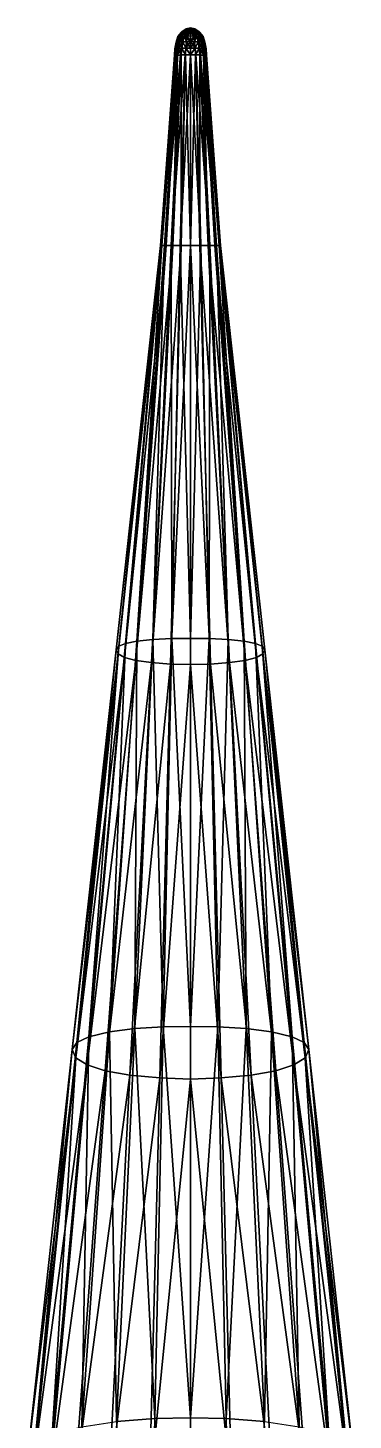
# Model space of a CAD drawing. Extents: x -0.66 to 0.66, y -2.3 to 3.93.
# Drawn here: x -0.182 to 0.182, y 2.373 to 3.933 of the extents above; entities that cross this region are included whole.
import ezdxf

# ---------------------------------------------------------------- set-up
doc = ezdxf.new("R2010")
doc.units = 0
doc.layers.add('PARASAUR$LWO', color=1, linetype='CONTINUOUS')

msp = doc.modelspace()

# ---------------------------------------------------------------- linework, layer by layer
at = {"layer": 'PARASAUR$LWO'}
for points in [[(-0.005, 3.9322, 1.2313), (-0.005, 3.9322, 1.2338), (0, 3.9334, 1.2328)], [(-0.0037, 3.9322, 1.2292), (-0.005, 3.9322, 1.2313), (0, 3.9334, 1.2328)], [(-0.005, 3.9322, 1.2338), (-0.0037, 3.9322, 1.2359), (0, 3.9334, 1.2328)], [(-0.0013, 3.9323, 1.2281), (-0.0037, 3.9322, 1.2292), (0, 3.9334, 1.2328)], [(-0.0037, 3.9322, 1.2359), (-0.0026, 3.9323, 1.2367), (0, 3.9334, 1.2328)], [(-0.0026, 3.9323, 1.2367), (0, 3.9323, 1.2372), (0, 3.9334, 1.2328)], [(0, 3.9324, 1.2279), (-0.0013, 3.9323, 1.2281), (0, 3.9334, 1.2328)], [(0.005, 3.9322, 1.2338), (0.005, 3.9322, 1.2313), (0, 3.9334, 1.2328)], [(0.005, 3.9322, 1.2313), (0.0037, 3.9322, 1.2292), (0, 3.9334, 1.2328)], [(0.0037, 3.9322, 1.2292), (0.0013, 3.9323, 1.2281), (0, 3.9334, 1.2328)], [(0.0013, 3.9323, 1.2281), (0, 3.9324, 1.2279), (0, 3.9334, 1.2328)], [(0, 3.9323, 1.2372), (0.0026, 3.9323, 1.2367), (0, 3.9334, 1.2328)], [(0.0026, 3.9323, 1.2367), (0.0037, 3.9322, 1.2359), (0, 3.9334, 1.2328)], [(0.0037, 3.9322, 1.2359), (0.005, 3.9322, 1.2338), (0, 3.9334, 1.2328)], [(-0.0162, 3.9174, 1.2298), (-0.0161, 3.9175, 1.2267), (-0.0175, 3.91, 1.2283)], [(-0.0161, 3.9175, 1.2267), (-0.0174, 3.91, 1.2247), (-0.0175, 3.91, 1.2283)], [(-0.0162, 3.9174, 1.2298), (-0.0175, 3.91, 1.2283), (-0.017, 3.9101, 1.232)], [(-0.0161, 3.9175, 1.2267), (-0.015, 3.9175, 1.223), (-0.0174, 3.91, 1.2247)], [(-0.015, 3.9175, 1.223), (-0.0166, 3.9101, 1.2214), (-0.0174, 3.91, 1.2247)], [(-0.0154, 3.9173, 1.2327), (-0.0162, 3.9174, 1.2298), (-0.017, 3.9101, 1.232)], [(-0.0154, 3.9173, 1.2327), (-0.017, 3.9101, 1.232), (-0.0139, 3.9172, 1.2359)], [(-0.0157, 3.9103, 1.2358), (-0.0139, 3.9172, 1.2359), (-0.017, 3.9101, 1.232)], [(-0.015, 3.9175, 1.223), (-0.0123, 3.9176, 1.2197), (-0.0166, 3.9101, 1.2214)], [(-0.0123, 3.9176, 1.2197), (-0.0138, 3.9102, 1.218), (-0.0166, 3.9101, 1.2214)], [(-0.0141, 3.9236, 1.2308), (-0.0137, 3.9238, 1.2283), (-0.0162, 3.9174, 1.2298)], [(-0.0137, 3.9238, 1.2283), (-0.0161, 3.9175, 1.2267), (-0.0162, 3.9174, 1.2298)], [(-0.0141, 3.9236, 1.2308), (-0.0162, 3.9174, 1.2298), (-0.0154, 3.9173, 1.2327)], [(-0.0137, 3.9238, 1.2283), (-0.0124, 3.9239, 1.2252), (-0.0161, 3.9175, 1.2267)], [(-0.0124, 3.9239, 1.2252), (-0.015, 3.9175, 1.223), (-0.0161, 3.9175, 1.2267)], [(-0.0135, 3.9104, 1.2398), (-0.0117, 3.9173, 1.2397), (-0.0157, 3.9103, 1.2358)], [(-0.0139, 3.9172, 1.2359), (-0.0157, 3.9103, 1.2358), (-0.0117, 3.9173, 1.2397)], [(-0.0139, 3.9172, 1.2359), (-0.0121, 3.9236, 1.2361), (-0.0154, 3.9173, 1.2327)], [(-0.0135, 3.9235, 1.2334), (-0.0154, 3.9173, 1.2327), (-0.0121, 3.9236, 1.2361)], [(-0.0135, 3.9235, 1.2334), (-0.0141, 3.9236, 1.2308), (-0.0154, 3.9173, 1.2327)], [(-0.0124, 3.9239, 1.2252), (-0.0101, 3.924, 1.2225), (-0.015, 3.9175, 1.223)], [(-0.0101, 3.924, 1.2225), (-0.0123, 3.9176, 1.2197), (-0.015, 3.9175, 1.223)], [(-0.01, 3.9287, 1.2319), (-0.0097, 3.9288, 1.2298), (-0.0141, 3.9236, 1.2308)], [(-0.0097, 3.9288, 1.2298), (-0.0137, 3.9238, 1.2283), (-0.0141, 3.9236, 1.2308)], [(-0.01, 3.9287, 1.2319), (-0.0141, 3.9236, 1.2308), (-0.0135, 3.9235, 1.2334)], [(-0.0117, 3.9173, 1.2397), (-0.01, 3.9238, 1.2392), (-0.0139, 3.9172, 1.2359)], [(-0.0121, 3.9236, 1.2361), (-0.0139, 3.9172, 1.2359), (-0.01, 3.9238, 1.2392)], [(-0.0138, 3.9102, 1.218), (-0.0123, 3.9176, 1.2197), (-0.0098, 3.9104, 1.2152)], [(-0.0097, 3.9288, 1.2298), (-0.0087, 3.9288, 1.2276), (-0.0137, 3.9238, 1.2283)], [(-0.0087, 3.9288, 1.2276), (-0.0124, 3.9239, 1.2252), (-0.0137, 3.9238, 1.2283)], [(-0.0097, 3.9287, 1.2339), (-0.0135, 3.9235, 1.2334), (-0.0121, 3.9236, 1.2361)], [(-0.0097, 3.9287, 1.2339), (-0.01, 3.9287, 1.2319), (-0.0135, 3.9235, 1.2334)], [(-0.0099, 3.9105, 1.2433), (-0.0085, 3.9176, 1.2433), (-0.0135, 3.9104, 1.2398)], [(-0.0117, 3.9173, 1.2397), (-0.0135, 3.9104, 1.2398), (-0.0085, 3.9176, 1.2433)], [(-0.0124, 3.9239, 1.2252), (-0.0087, 3.9288, 1.2276), (-0.0101, 3.924, 1.2225)], [(-0.0123, 3.9176, 1.2197), (-0.0101, 3.924, 1.2225), (-0.0087, 3.9177, 1.2173)], [(-0.0087, 3.9177, 1.2173), (-0.0098, 3.9104, 1.2152), (-0.0123, 3.9176, 1.2197)], [(-0.0087, 3.9287, 1.236), (-0.0121, 3.9236, 1.2361), (-0.01, 3.9238, 1.2392)], [(-0.0087, 3.9287, 1.236), (-0.0097, 3.9287, 1.2339), (-0.0121, 3.9236, 1.2361)], [(-0.0085, 3.9176, 1.2433), (-0.0071, 3.9241, 1.242), (-0.0117, 3.9173, 1.2397)], [(-0.01, 3.9238, 1.2392), (-0.0117, 3.9173, 1.2397), (-0.0071, 3.9241, 1.242)], [(-0.0071, 3.9289, 1.2258), (-0.0101, 3.924, 1.2225), (-0.0087, 3.9288, 1.2276)], [(-0.0101, 3.924, 1.2225), (-0.0071, 3.9289, 1.2258), (-0.0071, 3.9241, 1.2205)], [(-0.0071, 3.9241, 1.2205), (-0.0087, 3.9177, 1.2173), (-0.0101, 3.924, 1.2225)], [(-0.005, 3.9322, 1.2338), (-0.005, 3.9322, 1.2313), (-0.01, 3.9287, 1.2319)], [(-0.005, 3.9322, 1.2313), (-0.0097, 3.9288, 1.2298), (-0.01, 3.9287, 1.2319)], [(-0.005, 3.9322, 1.2338), (-0.01, 3.9287, 1.2319), (-0.0097, 3.9287, 1.2339)], [(-0.0071, 3.9288, 1.238), (-0.01, 3.9238, 1.2392), (-0.0071, 3.9241, 1.242)], [(-0.0071, 3.9288, 1.238), (-0.0087, 3.9287, 1.236), (-0.01, 3.9238, 1.2392)], [(-0.0085, 3.9176, 1.2433), (-0.0099, 3.9105, 1.2433), (-0.0053, 3.9108, 1.2462)], [(-0.0098, 3.9104, 1.2152), (-0.0087, 3.9177, 1.2173), (-0.0051, 3.9105, 1.2135)], [(-0.0097, 3.9288, 1.2298), (-0.005, 3.9322, 1.2313), (-0.0087, 3.9288, 1.2276)], [(-0.005, 3.9322, 1.2338), (-0.0097, 3.9287, 1.2339), (-0.0087, 3.9287, 1.236)], [(-0.0087, 3.9288, 1.2276), (-0.005, 3.9322, 1.2313), (-0.0071, 3.9289, 1.2258)], [(-0.0037, 3.9322, 1.2359), (-0.0087, 3.9287, 1.236), (-0.0071, 3.9288, 1.238)], [(-0.0037, 3.9322, 1.2359), (-0.005, 3.9322, 1.2338), (-0.0087, 3.9287, 1.236)], [(-0.0087, 3.9177, 1.2173), (-0.0071, 3.9241, 1.2205), (-0.0045, 3.9179, 1.2159)], [(-0.0045, 3.9179, 1.2159), (-0.0051, 3.9105, 1.2135), (-0.0087, 3.9177, 1.2173)], [(-0.0071, 3.9241, 1.242), (-0.0085, 3.9176, 1.2433), (0, 3.918, 1.2461)], [(0, 3.918, 1.2461), (-0.0085, 3.9176, 1.2433), (-0.0053, 3.9108, 1.2462)], [(-0.0037, 3.9322, 1.2292), (-0.0071, 3.9289, 1.2258), (-0.005, 3.9322, 1.2313)], [(-0.0071, 3.9289, 1.2258), (-0.0037, 3.9322, 1.2292), (-0.005, 3.9289, 1.2244)], [(-0.0037, 3.9322, 1.2359), (-0.0071, 3.9288, 1.238), (-0.005, 3.929, 1.2398)], [(0, 3.9244, 1.2442), (0, 3.9291, 1.241), (-0.0071, 3.9241, 1.242)], [(-0.005, 3.929, 1.2398), (-0.0071, 3.9241, 1.242), (0, 3.9291, 1.241)], [(-0.005, 3.929, 1.2398), (-0.0071, 3.9288, 1.238), (-0.0071, 3.9241, 1.242)], [(-0.005, 3.9289, 1.2244), (-0.0071, 3.9241, 1.2205), (-0.0071, 3.9289, 1.2258)], [(-0.0071, 3.9241, 1.2205), (-0.005, 3.9289, 1.2244), (-0.0037, 3.9242, 1.2193)], [(0, 3.9244, 1.2442), (-0.0071, 3.9241, 1.242), (0, 3.918, 1.2461)], [(-0.0037, 3.9242, 1.2193), (-0.0045, 3.9179, 1.2159), (-0.0071, 3.9241, 1.2205)], [(0, 3.918, 1.2461), (-0.0053, 3.9108, 1.2462), (0, 3.911, 1.247)], [(-0.0045, 3.9179, 1.2159), (0, 3.9107, 1.2129), (-0.0051, 3.9105, 1.2135)], [(0, 3.9291, 1.241), (0, 3.9323, 1.2372), (-0.005, 3.929, 1.2398)], [(-0.0026, 3.9323, 1.2367), (-0.005, 3.929, 1.2398), (0, 3.9323, 1.2372)], [(-0.0026, 3.9323, 1.2367), (-0.0037, 3.9322, 1.2359), (-0.005, 3.929, 1.2398)], [(-0.005, 3.9289, 1.2244), (-0.0037, 3.9322, 1.2292), (-0.0026, 3.929, 1.2235)], [(-0.0026, 3.929, 1.2235), (-0.0037, 3.9242, 1.2193), (-0.005, 3.9289, 1.2244)], [(-0.0045, 3.9179, 1.2159), (-0.0037, 3.9242, 1.2193), (0, 3.9181, 1.2154)], [(0, 3.9181, 1.2154), (0, 3.9107, 1.2129), (-0.0045, 3.9179, 1.2159)], [(-0.0013, 3.9323, 1.2281), (-0.0026, 3.929, 1.2235), (-0.0037, 3.9322, 1.2292)], [(-0.0026, 3.929, 1.2235), (0, 3.9292, 1.2232), (-0.0037, 3.9242, 1.2193)], [(0, 3.9292, 1.2232), (0, 3.9244, 1.2189), (-0.0037, 3.9242, 1.2193)], [(0, 3.9244, 1.2189), (0, 3.9181, 1.2154), (-0.0037, 3.9242, 1.2193)], [(-0.0013, 3.9323, 1.2281), (0, 3.9324, 1.2279), (-0.0026, 3.929, 1.2235)], [(0, 3.9324, 1.2279), (0, 3.9292, 1.2232), (-0.0026, 3.929, 1.2235)], [(0, 3.9324, 1.2279), (0.0013, 3.9323, 1.2281), (0.0026, 3.929, 1.2235)], [(0, 3.9292, 1.2232), (0, 3.9324, 1.2279), (0.0026, 3.929, 1.2235)], [(0, 3.9323, 1.2372), (0, 3.9291, 1.241), (0.005, 3.929, 1.2398)], [(0.005, 3.929, 1.2398), (0.0026, 3.9323, 1.2367), (0, 3.9323, 1.2372)], [(0, 3.9292, 1.2232), (0.0026, 3.929, 1.2235), (0.0037, 3.9242, 1.2193)], [(0, 3.9244, 1.2189), (0, 3.9292, 1.2232), (0.0037, 3.9242, 1.2193)], [(0, 3.9291, 1.241), (0, 3.9244, 1.2442), (0.0071, 3.9241, 1.242)], [(0.0071, 3.9241, 1.242), (0.005, 3.929, 1.2398), (0, 3.9291, 1.241)], [(0, 3.9181, 1.2154), (0, 3.9244, 1.2189), (0.0037, 3.9242, 1.2193)], [(0.0071, 3.9241, 1.242), (0, 3.9244, 1.2442), (0, 3.918, 1.2461)], [(0.0037, 3.9242, 1.2193), (0.0045, 3.9179, 1.2159), (0, 3.9181, 1.2154)], [(0.0085, 3.9176, 1.2433), (0.0071, 3.9241, 1.242), (0, 3.918, 1.2461)], [(0, 3.9107, 1.2129), (0, 3.9181, 1.2154), (0.0045, 3.9179, 1.2159)], [(0.0053, 3.9108, 1.2462), (0, 3.918, 1.2461), (0, 3.911, 1.247)], [(0.0085, 3.9176, 1.2433), (0, 3.918, 1.2461), (0.0053, 3.9108, 1.2462)], [(0, 3.9107, 1.2129), (0.0045, 3.9179, 1.2159), (0.0051, 3.9105, 1.2135)], [(0.0026, 3.929, 1.2235), (0.0013, 3.9323, 1.2281), (0.0037, 3.9322, 1.2292)], [(0.0037, 3.9322, 1.2359), (0.0026, 3.9323, 1.2367), (0.005, 3.929, 1.2398)], [(0.0037, 3.9322, 1.2292), (0.005, 3.9289, 1.2244), (0.0026, 3.929, 1.2235)], [(0.0037, 3.9242, 1.2193), (0.0026, 3.929, 1.2235), (0.005, 3.9289, 1.2244)], [(0.0071, 3.9289, 1.2258), (0.0037, 3.9322, 1.2292), (0.005, 3.9322, 1.2313)], [(0.0037, 3.9322, 1.2292), (0.0071, 3.9289, 1.2258), (0.005, 3.9289, 1.2244)], [(0.0071, 3.9288, 1.238), (0.0037, 3.9322, 1.2359), (0.005, 3.929, 1.2398)], [(0.0087, 3.9287, 1.236), (0.0037, 3.9322, 1.2359), (0.0071, 3.9288, 1.238)], [(0.005, 3.9322, 1.2338), (0.0037, 3.9322, 1.2359), (0.0087, 3.9287, 1.236)], [(0.005, 3.9289, 1.2244), (0.0071, 3.9241, 1.2205), (0.0037, 3.9242, 1.2193)], [(0.0045, 3.9179, 1.2159), (0.0037, 3.9242, 1.2193), (0.0071, 3.9241, 1.2205)], [(0.0071, 3.9241, 1.2205), (0.0087, 3.9177, 1.2173), (0.0045, 3.9179, 1.2159)], [(0.0051, 3.9105, 1.2135), (0.0045, 3.9179, 1.2159), (0.0087, 3.9177, 1.2173)], [(0.005, 3.9322, 1.2313), (0.005, 3.9322, 1.2338), (0.01, 3.9287, 1.2319)], [(0.0097, 3.9288, 1.2298), (0.005, 3.9322, 1.2313), (0.01, 3.9287, 1.2319)], [(0.005, 3.9322, 1.2313), (0.0097, 3.9288, 1.2298), (0.0087, 3.9288, 1.2276)], [(0.005, 3.9322, 1.2313), (0.0087, 3.9288, 1.2276), (0.0071, 3.9289, 1.2258)], [(0.0097, 3.9287, 1.2339), (0.005, 3.9322, 1.2338), (0.0087, 3.9287, 1.236)], [(0.01, 3.9287, 1.2319), (0.005, 3.9322, 1.2338), (0.0097, 3.9287, 1.2339)], [(0.0071, 3.9288, 1.238), (0.005, 3.929, 1.2398), (0.0071, 3.9241, 1.242)], [(0.0071, 3.9241, 1.2205), (0.005, 3.9289, 1.2244), (0.0071, 3.9289, 1.2258)], [(0.0087, 3.9177, 1.2173), (0.0098, 3.9104, 1.2152), (0.0051, 3.9105, 1.2135)], [(0.0099, 3.9105, 1.2433), (0.0085, 3.9176, 1.2433), (0.0053, 3.9108, 1.2462)], [(0.0101, 3.924, 1.2225), (0.0071, 3.9289, 1.2258), (0.0087, 3.9288, 1.2276)], [(0.0071, 3.9289, 1.2258), (0.0101, 3.924, 1.2225), (0.0071, 3.9241, 1.2205)], [(0.01, 3.9238, 1.2392), (0.0071, 3.9288, 1.238), (0.0071, 3.9241, 1.242)], [(0.0087, 3.9287, 1.236), (0.0071, 3.9288, 1.238), (0.01, 3.9238, 1.2392)], [(0.0087, 3.9177, 1.2173), (0.0071, 3.9241, 1.2205), (0.0101, 3.924, 1.2225)], [(0.0071, 3.9241, 1.242), (0.0085, 3.9176, 1.2433), (0.0117, 3.9173, 1.2397)], [(0.0117, 3.9173, 1.2397), (0.01, 3.9238, 1.2392), (0.0071, 3.9241, 1.242)], [(0.0085, 3.9176, 1.2433), (0.0099, 3.9105, 1.2433), (0.0135, 3.9104, 1.2398)], [(0.0135, 3.9104, 1.2398), (0.0117, 3.9173, 1.2397), (0.0085, 3.9176, 1.2433)], [(0.0087, 3.9288, 1.2276), (0.0097, 3.9288, 1.2298), (0.0137, 3.9238, 1.2283)], [(0.0124, 3.9239, 1.2252), (0.0087, 3.9288, 1.2276), (0.0137, 3.9238, 1.2283)], [(0.0087, 3.9288, 1.2276), (0.0124, 3.9239, 1.2252), (0.0101, 3.924, 1.2225)], [(0.0121, 3.9236, 1.2361), (0.0087, 3.9287, 1.236), (0.01, 3.9238, 1.2392)], [(0.0097, 3.9287, 1.2339), (0.0087, 3.9287, 1.236), (0.0121, 3.9236, 1.2361)], [(0.0101, 3.924, 1.2225), (0.0123, 3.9176, 1.2197), (0.0087, 3.9177, 1.2173)], [(0.0098, 3.9104, 1.2152), (0.0087, 3.9177, 1.2173), (0.0123, 3.9176, 1.2197)], [(0.0097, 3.9288, 1.2298), (0.01, 3.9287, 1.2319), (0.0141, 3.9236, 1.2308)], [(0.0137, 3.9238, 1.2283), (0.0097, 3.9288, 1.2298), (0.0141, 3.9236, 1.2308)], [(0.0135, 3.9235, 1.2334), (0.0097, 3.9287, 1.2339), (0.0121, 3.9236, 1.2361)], [(0.01, 3.9287, 1.2319), (0.0097, 3.9287, 1.2339), (0.0135, 3.9235, 1.2334)], [(0.0123, 3.9176, 1.2197), (0.0138, 3.9102, 1.218), (0.0098, 3.9104, 1.2152)], [(0.0141, 3.9236, 1.2308), (0.01, 3.9287, 1.2319), (0.0135, 3.9235, 1.2334)], [(0.01, 3.9238, 1.2392), (0.0117, 3.9173, 1.2397), (0.0139, 3.9172, 1.2359)], [(0.0139, 3.9172, 1.2359), (0.0121, 3.9236, 1.2361), (0.01, 3.9238, 1.2392)], [(0.0101, 3.924, 1.2225), (0.0124, 3.9239, 1.2252), (0.015, 3.9175, 1.223)], [(0.0123, 3.9176, 1.2197), (0.0101, 3.924, 1.2225), (0.015, 3.9175, 1.223)], [(0.0117, 3.9173, 1.2397), (0.0135, 3.9104, 1.2398), (0.0157, 3.9103, 1.2358)], [(0.0157, 3.9103, 1.2358), (0.0139, 3.9172, 1.2359), (0.0117, 3.9173, 1.2397)], [(0.0121, 3.9236, 1.2361), (0.0139, 3.9172, 1.2359), (0.0154, 3.9173, 1.2327)], [(0.0154, 3.9173, 1.2327), (0.0135, 3.9235, 1.2334), (0.0121, 3.9236, 1.2361)], [(0.0123, 3.9176, 1.2197), (0.015, 3.9175, 1.223), (0.0166, 3.9101, 1.2214)], [(0.0138, 3.9102, 1.218), (0.0123, 3.9176, 1.2197), (0.0166, 3.9101, 1.2214)], [(0.0124, 3.9239, 1.2252), (0.0137, 3.9238, 1.2283), (0.0161, 3.9175, 1.2267)], [(0.015, 3.9175, 1.223), (0.0124, 3.9239, 1.2252), (0.0161, 3.9175, 1.2267)], [(0.0141, 3.9236, 1.2308), (0.0135, 3.9235, 1.2334), (0.0154, 3.9173, 1.2327)], [(0.0137, 3.9238, 1.2283), (0.0141, 3.9236, 1.2308), (0.0162, 3.9174, 1.2298)], [(0.0161, 3.9175, 1.2267), (0.0137, 3.9238, 1.2283), (0.0162, 3.9174, 1.2298)], [(0.017, 3.9101, 1.232), (0.0154, 3.9173, 1.2327), (0.0139, 3.9172, 1.2359)], [(0.0139, 3.9172, 1.2359), (0.0157, 3.9103, 1.2358), (0.017, 3.9101, 1.232)], [(0.0162, 3.9174, 1.2298), (0.0141, 3.9236, 1.2308), (0.0154, 3.9173, 1.2327)], [(0.015, 3.9175, 1.223), (0.0161, 3.9175, 1.2267), (0.0174, 3.91, 1.2247)], [(0.0166, 3.9101, 1.2214), (0.015, 3.9175, 1.223), (0.0174, 3.91, 1.2247)], [(0.0162, 3.9174, 1.2298), (0.0154, 3.9173, 1.2327), (0.017, 3.9101, 1.232)], [(0.0161, 3.9175, 1.2267), (0.0162, 3.9174, 1.2298), (0.0175, 3.91, 1.2283)], [(0.0174, 3.91, 1.2247), (0.0161, 3.9175, 1.2267), (0.0175, 3.91, 1.2283)], [(0.0175, 3.91, 1.2283), (0.0162, 3.9174, 1.2298), (0.017, 3.9101, 1.232)], [(-0.0335, 3.6893, 1.2242), (-0.0181, 3.9028, 1.2277), (-0.0334, 3.6893, 1.217)], [(-0.0178, 3.9027, 1.2311), (-0.0181, 3.9028, 1.2277), (-0.0335, 3.6893, 1.2242)], [(-0.033, 3.6893, 1.2321), (-0.0178, 3.9027, 1.2311), (-0.0335, 3.6893, 1.2242)], [(-0.0181, 3.9028, 1.2277), (-0.018, 3.9026, 1.2234), (-0.0334, 3.6893, 1.217)], [(-0.0334, 3.6893, 1.217), (-0.018, 3.9026, 1.2234), (-0.0321, 3.6893, 1.2104)], [(-0.017, 3.9026, 1.2347), (-0.0178, 3.9027, 1.2311), (-0.033, 3.6893, 1.2321)], [(-0.032, 3.6893, 1.2405), (-0.017, 3.9026, 1.2347), (-0.033, 3.6893, 1.2321)], [(-0.0321, 3.6893, 1.2104), (-0.0173, 3.9026, 1.2206), (-0.0273, 3.6893, 1.2023)], [(-0.018, 3.9026, 1.2234), (-0.0173, 3.9026, 1.2206), (-0.0321, 3.6893, 1.2104)], [(-0.0152, 3.9027, 1.239), (-0.017, 3.9026, 1.2347), (-0.032, 3.6893, 1.2405)], [(-0.0293, 3.6893, 1.253), (-0.0152, 3.9027, 1.239), (-0.032, 3.6893, 1.2405)], [(-0.0112, 3.903, 1.2429), (-0.0152, 3.9027, 1.239), (-0.0293, 3.6893, 1.253)], [(-0.0216, 3.6893, 1.264), (-0.0112, 3.903, 1.2429), (-0.0293, 3.6893, 1.253)], [(-0.0273, 3.6893, 1.2023), (-0.0147, 3.9026, 1.2172), (-0.0198, 3.6893, 1.195)], [(-0.0173, 3.9026, 1.2206), (-0.0147, 3.9026, 1.2172), (-0.0273, 3.6893, 1.2023)], [(-0.0061, 3.9031, 1.2458), (-0.0112, 3.903, 1.2429), (-0.0216, 3.6893, 1.264)], [(-0.0115, 3.6893, 1.2722), (-0.0061, 3.9031, 1.2458), (-0.0216, 3.6893, 1.264)], [(-0.0198, 3.6893, 1.195), (-0.0106, 3.9028, 1.2144), (-0.0104, 3.6893, 1.1898)], [(-0.0147, 3.9026, 1.2172), (-0.0106, 3.9028, 1.2144), (-0.0198, 3.6893, 1.195)], [(-0.0178, 3.9027, 1.2311), (-0.017, 3.9101, 1.232), (-0.0181, 3.9028, 1.2277)], [(-0.0175, 3.91, 1.2283), (-0.0181, 3.9028, 1.2277), (-0.017, 3.9101, 1.232)], [(-0.0175, 3.91, 1.2283), (-0.0174, 3.91, 1.2247), (-0.0181, 3.9028, 1.2277)], [(-0.0174, 3.91, 1.2247), (-0.018, 3.9026, 1.2234), (-0.0181, 3.9028, 1.2277)], [(-0.0174, 3.91, 1.2247), (-0.0166, 3.9101, 1.2214), (-0.018, 3.9026, 1.2234)], [(-0.0166, 3.9101, 1.2214), (-0.0173, 3.9026, 1.2206), (-0.018, 3.9026, 1.2234)], [(-0.017, 3.9101, 1.232), (-0.0178, 3.9027, 1.2311), (-0.017, 3.9026, 1.2347)], [(-0.0173, 3.9026, 1.2206), (-0.0166, 3.9101, 1.2214), (-0.0147, 3.9026, 1.2172)], [(-0.0157, 3.9103, 1.2358), (-0.017, 3.9026, 1.2347), (-0.0152, 3.9027, 1.239)], [(-0.0157, 3.9103, 1.2358), (-0.017, 3.9101, 1.232), (-0.017, 3.9026, 1.2347)], [(-0.0138, 3.9102, 1.218), (-0.0147, 3.9026, 1.2172), (-0.0166, 3.9101, 1.2214)], [(-0.0135, 3.9104, 1.2398), (-0.0157, 3.9103, 1.2358), (-0.0152, 3.9027, 1.239)], [(-0.0112, 3.903, 1.2429), (-0.0099, 3.9105, 1.2433), (-0.0152, 3.9027, 1.239)], [(-0.0135, 3.9104, 1.2398), (-0.0152, 3.9027, 1.239), (-0.0099, 3.9105, 1.2433)], [(-0.0147, 3.9026, 1.2172), (-0.0138, 3.9102, 1.218), (-0.0106, 3.9028, 1.2144)], [(-0.0098, 3.9104, 1.2152), (-0.0106, 3.9028, 1.2144), (-0.0138, 3.9102, 1.218)], [(0, 3.9034, 1.2476), (-0.0061, 3.9031, 1.2458), (-0.0115, 3.6893, 1.2722)], [(0, 3.6893, 1.2755), (0, 3.9034, 1.2476), (-0.0115, 3.6893, 1.2722)], [(-0.0099, 3.9105, 1.2433), (-0.0112, 3.903, 1.2429), (-0.0061, 3.9031, 1.2458)], [(-0.0106, 3.9028, 1.2144), (-0.0098, 3.9104, 1.2152), (-0.0055, 3.903, 1.2124)], [(-0.0106, 3.9028, 1.2144), (-0.0055, 3.903, 1.2124), (-0.0104, 3.6893, 1.1898)], [(-0.0104, 3.6893, 1.1898), (-0.0055, 3.903, 1.2124), (0, 3.6893, 1.1879)], [(-0.0053, 3.9108, 1.2462), (-0.0099, 3.9105, 1.2433), (-0.0061, 3.9031, 1.2458)], [(-0.0051, 3.9105, 1.2135), (-0.0055, 3.903, 1.2124), (-0.0098, 3.9104, 1.2152)], [(-0.0053, 3.9108, 1.2462), (-0.0061, 3.9031, 1.2458), (0, 3.9034, 1.2476)], [(-0.0055, 3.903, 1.2124), (-0.0051, 3.9105, 1.2135), (0, 3.9033, 1.2118)], [(-0.0055, 3.903, 1.2124), (0, 3.9033, 1.2118), (0, 3.6893, 1.1879)], [(0, 3.911, 1.247), (-0.0053, 3.9108, 1.2462), (0, 3.9034, 1.2476)], [(0, 3.9107, 1.2129), (0, 3.9033, 1.2118), (-0.0051, 3.9105, 1.2135)], [(0.0053, 3.9108, 1.2462), (0, 3.911, 1.247), (0, 3.9034, 1.2476)], [(0.0061, 3.9031, 1.2458), (0.0053, 3.9108, 1.2462), (0, 3.9034, 1.2476)], [(0, 3.9033, 1.2118), (0, 3.9107, 1.2129), (0.0051, 3.9105, 1.2135)], [(0.0051, 3.9105, 1.2135), (0.0055, 3.903, 1.2124), (0, 3.9033, 1.2118)], [(0.0061, 3.9031, 1.2458), (0, 3.9034, 1.2476), (0.0115, 3.6893, 1.2722)], [(0, 3.9034, 1.2476), (0, 3.6893, 1.2755), (0.0115, 3.6893, 1.2722)], [(0, 3.9033, 1.2118), (0.0055, 3.903, 1.2124), (0, 3.6893, 1.1879)], [(0.0055, 3.903, 1.2124), (0.0104, 3.6893, 1.1898), (0, 3.6893, 1.1879)], [(0.0055, 3.903, 1.2124), (0.0051, 3.9105, 1.2135), (0.0098, 3.9104, 1.2152)], [(0.0099, 3.9105, 1.2433), (0.0053, 3.9108, 1.2462), (0.0061, 3.9031, 1.2458)], [(0.0098, 3.9104, 1.2152), (0.0106, 3.9028, 1.2144), (0.0055, 3.903, 1.2124)], [(0.0055, 3.903, 1.2124), (0.0106, 3.9028, 1.2144), (0.0104, 3.6893, 1.1898)], [(0.0112, 3.903, 1.2429), (0.0099, 3.9105, 1.2433), (0.0061, 3.9031, 1.2458)], [(0.0112, 3.903, 1.2429), (0.0061, 3.9031, 1.2458), (0.0216, 3.6893, 1.264)], [(0.0061, 3.9031, 1.2458), (0.0115, 3.6893, 1.2722), (0.0216, 3.6893, 1.264)], [(0.0106, 3.9028, 1.2144), (0.0098, 3.9104, 1.2152), (0.0138, 3.9102, 1.218)], [(0.0099, 3.9105, 1.2433), (0.0112, 3.903, 1.2429), (0.0152, 3.9027, 1.239)], [(0.0152, 3.9027, 1.239), (0.0135, 3.9104, 1.2398), (0.0099, 3.9105, 1.2433)], [(0.0106, 3.9028, 1.2144), (0.0198, 3.6893, 1.195), (0.0104, 3.6893, 1.1898)], [(0.0138, 3.9102, 1.218), (0.0147, 3.9026, 1.2172), (0.0106, 3.9028, 1.2144)], [(0.0106, 3.9028, 1.2144), (0.0147, 3.9026, 1.2172), (0.0198, 3.6893, 1.195)], [(0.0152, 3.9027, 1.239), (0.0112, 3.903, 1.2429), (0.0293, 3.6893, 1.253)], [(0.0112, 3.903, 1.2429), (0.0216, 3.6893, 1.264), (0.0293, 3.6893, 1.253)], [(0.0157, 3.9103, 1.2358), (0.0135, 3.9104, 1.2398), (0.0152, 3.9027, 1.239)], [(0.0147, 3.9026, 1.2172), (0.0138, 3.9102, 1.218), (0.0166, 3.9101, 1.2214)], [(0.0166, 3.9101, 1.2214), (0.0173, 3.9026, 1.2206), (0.0147, 3.9026, 1.2172)], [(0.0147, 3.9026, 1.2172), (0.0273, 3.6893, 1.2023), (0.0198, 3.6893, 1.195)], [(0.0147, 3.9026, 1.2172), (0.0173, 3.9026, 1.2206), (0.0273, 3.6893, 1.2023)], [(0.017, 3.9026, 1.2347), (0.0157, 3.9103, 1.2358), (0.0152, 3.9027, 1.239)], [(0.017, 3.9026, 1.2347), (0.0152, 3.9027, 1.239), (0.032, 3.6893, 1.2405)], [(0.0152, 3.9027, 1.239), (0.0293, 3.6893, 1.253), (0.032, 3.6893, 1.2405)], [(0.017, 3.9101, 1.232), (0.0157, 3.9103, 1.2358), (0.017, 3.9026, 1.2347)], [(0.0166, 3.9101, 1.2214), (0.0174, 3.91, 1.2247), (0.018, 3.9026, 1.2234)], [(0.0173, 3.9026, 1.2206), (0.0166, 3.9101, 1.2214), (0.018, 3.9026, 1.2234)], [(0.0178, 3.9027, 1.2311), (0.017, 3.9101, 1.232), (0.017, 3.9026, 1.2347)], [(0.017, 3.9101, 1.232), (0.0178, 3.9027, 1.2311), (0.0181, 3.9028, 1.2277)], [(0.0181, 3.9028, 1.2277), (0.0175, 3.91, 1.2283), (0.017, 3.9101, 1.232)], [(0.0178, 3.9027, 1.2311), (0.017, 3.9026, 1.2347), (0.033, 3.6893, 1.2321)], [(0.017, 3.9026, 1.2347), (0.032, 3.6893, 1.2405), (0.033, 3.6893, 1.2321)], [(0.0173, 3.9026, 1.2206), (0.0321, 3.6893, 1.2104), (0.0273, 3.6893, 1.2023)], [(0.0173, 3.9026, 1.2206), (0.018, 3.9026, 1.2234), (0.0321, 3.6893, 1.2104)], [(0.0174, 3.91, 1.2247), (0.0175, 3.91, 1.2283), (0.0181, 3.9028, 1.2277)], [(0.018, 3.9026, 1.2234), (0.0174, 3.91, 1.2247), (0.0181, 3.9028, 1.2277)], [(0.0181, 3.9028, 1.2277), (0.0178, 3.9027, 1.2311), (0.0335, 3.6893, 1.2242)], [(0.0178, 3.9027, 1.2311), (0.033, 3.6893, 1.2321), (0.0335, 3.6893, 1.2242)], [(0.018, 3.9026, 1.2234), (0.0181, 3.9028, 1.2277), (0.0334, 3.6893, 1.217)], [(0.018, 3.9026, 1.2234), (0.0334, 3.6893, 1.217), (0.0321, 3.6893, 1.2104)], [(0.0181, 3.9028, 1.2277), (0.0335, 3.6893, 1.2242), (0.0334, 3.6893, 1.217)], [(-0.081, 3.2317, 1.2251), (-0.0832, 3.2363, 1.2495), (-0.0334, 3.6893, 1.217)], [(-0.0832, 3.2363, 1.2495), (-0.0335, 3.6893, 1.2242), (-0.0334, 3.6893, 1.217)], [(-0.0832, 3.2363, 1.2495), (-0.0802, 3.2402, 1.2717), (-0.0335, 3.6893, 1.2242)], [(-0.074, 3.2277, 1.2038), (-0.081, 3.2317, 1.2251), (-0.0321, 3.6893, 1.2104)], [(-0.081, 3.2317, 1.2251), (-0.0334, 3.6893, 1.217), (-0.0321, 3.6893, 1.2104)], [(-0.0802, 3.2402, 1.2717), (-0.033, 3.6893, 1.2321), (-0.0335, 3.6893, 1.2242)], [(-0.0802, 3.2402, 1.2717), (-0.073, 3.2434, 1.2914), (-0.033, 3.6893, 1.2321)], [(-0.0615, 3.2244, 1.1839), (-0.074, 3.2277, 1.2038), (-0.0273, 3.6893, 1.2023)], [(-0.074, 3.2277, 1.2038), (-0.0321, 3.6893, 1.2104), (-0.0273, 3.6893, 1.2023)], [(-0.073, 3.2434, 1.2914), (-0.032, 3.6893, 1.2405), (-0.033, 3.6893, 1.2321)], [(-0.073, 3.2434, 1.2914), (-0.0602, 3.2461, 1.3129), (-0.032, 3.6893, 1.2405)], [(-0.0439, 3.2219, 1.1679), (-0.0615, 3.2244, 1.1839), (-0.0198, 3.6893, 1.195)], [(-0.0615, 3.2244, 1.1839), (-0.0273, 3.6893, 1.2023), (-0.0198, 3.6893, 1.195)], [(-0.0602, 3.2461, 1.3129), (-0.0293, 3.6893, 1.253), (-0.032, 3.6893, 1.2405)], [(-0.0602, 3.2461, 1.3129), (-0.0421, 3.2479, 1.3293), (-0.0293, 3.6893, 1.253)], [(-0.0225, 3.2203, 1.1574), (-0.0439, 3.2219, 1.1679), (-0.0104, 3.6893, 1.1898)], [(-0.0439, 3.2219, 1.1679), (-0.0198, 3.6893, 1.195), (-0.0104, 3.6893, 1.1898)], [(-0.0421, 3.2479, 1.3293), (-0.0216, 3.6893, 1.264), (-0.0293, 3.6893, 1.253)], [(-0.0421, 3.2479, 1.3293), (-0.021, 3.2489, 1.3401), (-0.0216, 3.6893, 1.264)], [(0, 3.2196, 1.1532), (-0.0225, 3.2203, 1.1574), (0, 3.6893, 1.1879)], [(-0.0225, 3.2203, 1.1574), (-0.0104, 3.6893, 1.1898), (0, 3.6893, 1.1879)], [(-0.021, 3.2489, 1.3401), (-0.0115, 3.6893, 1.2722), (-0.0216, 3.6893, 1.264)], [(-0.021, 3.2489, 1.3401), (0, 3.249, 1.3435), (-0.0115, 3.6893, 1.2722)], [(0, 3.249, 1.3435), (0, 3.6893, 1.2755), (-0.0115, 3.6893, 1.2722)], [(0.0225, 3.2203, 1.1574), (0, 3.2196, 1.1532), (0, 3.6893, 1.1879)], [(0.0104, 3.6893, 1.1898), (0.0225, 3.2203, 1.1574), (0, 3.6893, 1.1879)], [(0, 3.249, 1.3435), (0.021, 3.2489, 1.3401), (0.0115, 3.6893, 1.2722)], [(0, 3.6893, 1.2755), (0, 3.249, 1.3435), (0.0115, 3.6893, 1.2722)], [(0.0439, 3.2219, 1.1679), (0.0225, 3.2203, 1.1574), (0.0104, 3.6893, 1.1898)], [(0.0198, 3.6893, 1.195), (0.0439, 3.2219, 1.1679), (0.0104, 3.6893, 1.1898)], [(0.0115, 3.6893, 1.2722), (0.021, 3.2489, 1.3401), (0.0216, 3.6893, 1.264)], [(0.0615, 3.2244, 1.1839), (0.0439, 3.2219, 1.1679), (0.0198, 3.6893, 1.195)], [(0.0273, 3.6893, 1.2023), (0.0615, 3.2244, 1.1839), (0.0198, 3.6893, 1.195)], [(0.021, 3.2489, 1.3401), (0.0421, 3.2479, 1.3293), (0.0216, 3.6893, 1.264)], [(0.0216, 3.6893, 1.264), (0.0421, 3.2479, 1.3293), (0.0293, 3.6893, 1.253)], [(0.074, 3.2277, 1.2038), (0.0615, 3.2244, 1.1839), (0.0273, 3.6893, 1.2023)], [(0.0321, 3.6893, 1.2104), (0.074, 3.2277, 1.2038), (0.0273, 3.6893, 1.2023)], [(0.0293, 3.6893, 1.253), (0.0602, 3.2461, 1.3129), (0.032, 3.6893, 1.2405)], [(0.0421, 3.2479, 1.3293), (0.0602, 3.2461, 1.3129), (0.0293, 3.6893, 1.253)], [(0.032, 3.6893, 1.2405), (0.073, 3.2434, 1.2914), (0.033, 3.6893, 1.2321)], [(0.0602, 3.2461, 1.3129), (0.073, 3.2434, 1.2914), (0.032, 3.6893, 1.2405)], [(0.081, 3.2317, 1.2251), (0.074, 3.2277, 1.2038), (0.0321, 3.6893, 1.2104)], [(0.0334, 3.6893, 1.217), (0.081, 3.2317, 1.2251), (0.0321, 3.6893, 1.2104)], [(0.033, 3.6893, 1.2321), (0.0802, 3.2402, 1.2717), (0.0335, 3.6893, 1.2242)], [(0.073, 3.2434, 1.2914), (0.0802, 3.2402, 1.2717), (0.033, 3.6893, 1.2321)], [(0.0832, 3.2363, 1.2495), (0.081, 3.2317, 1.2251), (0.0334, 3.6893, 1.217)], [(0.0335, 3.6893, 1.2242), (0.0832, 3.2363, 1.2495), (0.0334, 3.6893, 1.217)], [(0.0802, 3.2402, 1.2717), (0.0832, 3.2363, 1.2495), (0.0335, 3.6893, 1.2242)], [(-0.091, 2.8081, 1.3895), (-0.0602, 3.2461, 1.3129), (-0.073, 3.2434, 1.2914)], [(-0.091, 2.8081, 1.3895), (-0.0626, 2.8117, 1.4117), (-0.0602, 3.2461, 1.3129)], [(-0.0626, 2.8117, 1.4117), (-0.0421, 3.2479, 1.3293), (-0.0602, 3.2461, 1.3129)], [(-0.0626, 2.8117, 1.4117), (-0.0305, 2.8137, 1.4256), (-0.0421, 3.2479, 1.3293)], [(-0.0305, 2.8137, 1.4256), (-0.021, 3.2489, 1.3401), (-0.0421, 3.2479, 1.3293)], [(-0.0305, 2.8137, 1.4256), (0, 2.814, 1.4294), (-0.021, 3.2489, 1.3401)], [(0, 2.814, 1.4294), (0, 3.249, 1.3435), (-0.021, 3.2489, 1.3401)], [(0, 3.249, 1.3435), (0, 2.814, 1.4294), (0.021, 3.2489, 1.3401)], [(0, 2.814, 1.4294), (0.0305, 2.8137, 1.4256), (0.021, 3.2489, 1.3401)], [(0.021, 3.2489, 1.3401), (0.0305, 2.8137, 1.4256), (0.0421, 3.2479, 1.3293)], [(0.0305, 2.8137, 1.4256), (0.0626, 2.8117, 1.4117), (0.0421, 3.2479, 1.3293)], [(0.0421, 3.2479, 1.3293), (0.0626, 2.8117, 1.4117), (0.0602, 3.2461, 1.3129)], [(0.0602, 3.2461, 1.3129), (0.091, 2.8081, 1.3895), (0.073, 3.2434, 1.2914)], [(0.0626, 2.8117, 1.4117), (0.091, 2.8081, 1.3895), (0.0602, 3.2461, 1.3129)], [(-0.1328, 2.7882, 1.2903), (-0.0832, 3.2363, 1.2495), (-0.081, 3.2317, 1.2251)], [(-0.1328, 2.7882, 1.2903), (-0.1274, 2.7961, 1.3272), (-0.0832, 3.2363, 1.2495)], [(-0.1286, 2.779, 1.2487), (-0.1328, 2.7882, 1.2903), (-0.081, 3.2317, 1.2251)], [(-0.1286, 2.779, 1.2487), (-0.081, 3.2317, 1.2251), (-0.074, 3.2277, 1.2038)], [(-0.1274, 2.7961, 1.3272), (-0.0802, 3.2402, 1.2717), (-0.0832, 3.2363, 1.2495)], [(-0.1274, 2.7961, 1.3272), (-0.114, 2.8025, 1.3585), (-0.0802, 3.2402, 1.2717)], [(-0.114, 2.8025, 1.3585), (-0.073, 3.2434, 1.2914), (-0.0802, 3.2402, 1.2717)], [(-0.114, 2.8025, 1.3585), (-0.091, 2.8081, 1.3895), (-0.073, 3.2434, 1.2914)], [(0.073, 3.2434, 1.2914), (0.114, 2.8025, 1.3585), (0.0802, 3.2402, 1.2717)], [(0.091, 2.8081, 1.3895), (0.114, 2.8025, 1.3585), (0.073, 3.2434, 1.2914)], [(0.081, 3.2317, 1.2251), (0.1286, 2.779, 1.2487), (0.074, 3.2277, 1.2038)], [(0.0802, 3.2402, 1.2717), (0.1274, 2.7961, 1.3272), (0.0832, 3.2363, 1.2495)], [(0.114, 2.8025, 1.3585), (0.1274, 2.7961, 1.3272), (0.0802, 3.2402, 1.2717)], [(0.0832, 3.2363, 1.2495), (0.1328, 2.7882, 1.2903), (0.081, 3.2317, 1.2251)], [(0.1328, 2.7882, 1.2903), (0.1286, 2.779, 1.2487), (0.081, 3.2317, 1.2251)], [(0.1274, 2.7961, 1.3272), (0.1328, 2.7882, 1.2903), (0.0832, 3.2363, 1.2495)], [(-0.116, 2.771, 1.2128), (-0.1286, 2.779, 1.2487), (-0.074, 3.2277, 1.2038)], [(-0.116, 2.771, 1.2128), (-0.074, 3.2277, 1.2038), (-0.0615, 3.2244, 1.1839)], [(-0.0958, 2.7645, 1.1815), (-0.116, 2.771, 1.2128), (-0.0615, 3.2244, 1.1839)], [(-0.0958, 2.7645, 1.1815), (-0.0615, 3.2244, 1.1839), (-0.0439, 3.2219, 1.1679)], [(-0.068, 2.7595, 1.1573), (-0.0958, 2.7645, 1.1815), (-0.0439, 3.2219, 1.1679)], [(-0.068, 2.7595, 1.1573), (-0.0439, 3.2219, 1.1679), (-0.0225, 3.2203, 1.1574)], [(-0.0345, 2.7564, 1.1419), (-0.068, 2.7595, 1.1573), (-0.0225, 3.2203, 1.1574)], [(-0.0345, 2.7564, 1.1419), (-0.0225, 3.2203, 1.1574), (0, 3.2196, 1.1532)], [(0, 2.7551, 1.1358), (-0.0345, 2.7564, 1.1419), (0, 3.2196, 1.1532)], [(0.0225, 3.2203, 1.1574), (0.0345, 2.7564, 1.1419), (0, 3.2196, 1.1532)], [(0.0345, 2.7564, 1.1419), (0, 2.7551, 1.1358), (0, 3.2196, 1.1532)], [(0.0439, 3.2219, 1.1679), (0.068, 2.7595, 1.1573), (0.0225, 3.2203, 1.1574)], [(0.068, 2.7595, 1.1573), (0.0345, 2.7564, 1.1419), (0.0225, 3.2203, 1.1574)], [(0.0615, 3.2244, 1.1839), (0.0958, 2.7645, 1.1815), (0.0439, 3.2219, 1.1679)], [(0.0958, 2.7645, 1.1815), (0.068, 2.7595, 1.1573), (0.0439, 3.2219, 1.1679)], [(0.074, 3.2277, 1.2038), (0.116, 2.771, 1.2128), (0.0615, 3.2244, 1.1839)], [(0.116, 2.771, 1.2128), (0.0958, 2.7645, 1.1815), (0.0615, 3.2244, 1.1839)], [(0.1286, 2.779, 1.2487), (0.116, 2.771, 1.2128), (0.074, 3.2277, 1.2038)], [(-0.0831, 2.3711, 1.4971), (-0.0626, 2.8117, 1.4117), (-0.091, 2.8081, 1.3895)], [(-0.0831, 2.3711, 1.4971), (-0.0401, 2.3745, 1.5146), (-0.0626, 2.8117, 1.4117)], [(-0.0401, 2.3745, 1.5146), (-0.0305, 2.8137, 1.4256), (-0.0626, 2.8117, 1.4117)], [(-0.0401, 2.3745, 1.5146), (0, 2.3752, 1.5191), (-0.0305, 2.8137, 1.4256)], [(0, 2.3752, 1.5191), (0, 2.814, 1.4294), (-0.0305, 2.8137, 1.4256)], [(0, 2.814, 1.4294), (0, 2.3752, 1.5191), (0.0305, 2.8137, 1.4256)], [(0, 2.3752, 1.5191), (0.0401, 2.3745, 1.5146), (0.0305, 2.8137, 1.4256)], [(0.0305, 2.8137, 1.4256), (0.0401, 2.3745, 1.5146), (0.0626, 2.8117, 1.4117)], [(0.0401, 2.3745, 1.5146), (0.0831, 2.3711, 1.4971), (0.0626, 2.8117, 1.4117)], [(0.0626, 2.8117, 1.4117), (0.0831, 2.3711, 1.4971), (0.091, 2.8081, 1.3895)], [(-0.1746, 2.3467, 1.384), (-0.1274, 2.7961, 1.3272), (-0.1328, 2.7882, 1.2903)], [(-0.1746, 2.3467, 1.384), (-0.155, 2.3565, 1.4274), (-0.1274, 2.7961, 1.3272)], [(-0.155, 2.3565, 1.4274), (-0.114, 2.8025, 1.3585), (-0.1274, 2.7961, 1.3272)], [(-0.155, 2.3565, 1.4274), (-0.1219, 2.3653, 1.4685), (-0.114, 2.8025, 1.3585)], [(-0.1219, 2.3653, 1.4685), (-0.091, 2.8081, 1.3895), (-0.114, 2.8025, 1.3585)], [(-0.1219, 2.3653, 1.4685), (-0.0831, 2.3711, 1.4971), (-0.091, 2.8081, 1.3895)], [(0.0831, 2.3711, 1.4971), (0.1219, 2.3653, 1.4685), (0.091, 2.8081, 1.3895)], [(0.091, 2.8081, 1.3895), (0.1219, 2.3653, 1.4685), (0.114, 2.8025, 1.3585)], [(0.114, 2.8025, 1.3585), (0.155, 2.3565, 1.4274), (0.1274, 2.7961, 1.3272)], [(0.1219, 2.3653, 1.4685), (0.155, 2.3565, 1.4274), (0.114, 2.8025, 1.3585)], [(0.1274, 2.7961, 1.3272), (0.1746, 2.3467, 1.384), (0.1328, 2.7882, 1.2903)], [(0.155, 2.3565, 1.4274), (0.1746, 2.3467, 1.384), (0.1274, 2.7961, 1.3272)], [(-0.1825, 2.3346, 1.3321), (-0.1328, 2.7882, 1.2903), (-0.1286, 2.779, 1.2487)], [(-0.1825, 2.3346, 1.3321), (-0.1746, 2.3467, 1.384), (-0.1328, 2.7882, 1.2903)], [(-0.1763, 2.3207, 1.2733), (-0.1825, 2.3346, 1.3321), (-0.1286, 2.779, 1.2487)], [(-0.1763, 2.3207, 1.2733), (-0.1286, 2.779, 1.2487), (-0.116, 2.771, 1.2128)], [(0.1286, 2.779, 1.2487), (0.1763, 2.3207, 1.2733), (0.116, 2.771, 1.2128)], [(0.1328, 2.7882, 1.2903), (0.1825, 2.3346, 1.3321), (0.1286, 2.779, 1.2487)], [(0.1825, 2.3346, 1.3321), (0.1763, 2.3207, 1.2733), (0.1286, 2.779, 1.2487)], [(0.1746, 2.3467, 1.384), (0.1825, 2.3346, 1.3321), (0.1328, 2.7882, 1.2903)], [(-0.1579, 2.309, 1.2235), (-0.1763, 2.3207, 1.2733), (-0.116, 2.771, 1.2128)], [(-0.1579, 2.309, 1.2235), (-0.116, 2.771, 1.2128), (-0.0958, 2.7645, 1.1815)], [(-0.13, 2.2995, 1.1814), (-0.1579, 2.309, 1.2235), (-0.0958, 2.7645, 1.1815)], [(-0.13, 2.2995, 1.1814), (-0.0958, 2.7645, 1.1815), (-0.068, 2.7595, 1.1573)], [(0.0958, 2.7645, 1.1815), (0.13, 2.2995, 1.1814), (0.068, 2.7595, 1.1573)], [(0.116, 2.771, 1.2128), (0.1579, 2.309, 1.2235), (0.0958, 2.7645, 1.1815)], [(0.1579, 2.309, 1.2235), (0.13, 2.2995, 1.1814), (0.0958, 2.7645, 1.1815)], [(0.1763, 2.3207, 1.2733), (0.1579, 2.309, 1.2235), (0.116, 2.771, 1.2128)], [(-0.0921, 2.2924, 1.1497), (-0.13, 2.2995, 1.1814), (-0.068, 2.7595, 1.1573)], [(-0.0921, 2.2924, 1.1497), (-0.068, 2.7595, 1.1573), (-0.0345, 2.7564, 1.1419)], [(-0.0465, 2.2881, 1.1302), (-0.0921, 2.2924, 1.1497), (-0.0345, 2.7564, 1.1419)], [(-0.0465, 2.2881, 1.1302), (-0.0345, 2.7564, 1.1419), (0, 2.7551, 1.1358)], [(0, 2.2865, 1.1229), (-0.0465, 2.2881, 1.1302), (0, 2.7551, 1.1358)], [(0.0345, 2.7564, 1.1419), (0.0465, 2.2881, 1.1302), (0, 2.7551, 1.1358)], [(0.0465, 2.2881, 1.1302), (0, 2.2865, 1.1229), (0, 2.7551, 1.1358)], [(0.068, 2.7595, 1.1573), (0.0921, 2.2924, 1.1497), (0.0345, 2.7564, 1.1419)], [(0.0921, 2.2924, 1.1497), (0.0465, 2.2881, 1.1302), (0.0345, 2.7564, 1.1419)], [(0.13, 2.2995, 1.1814), (0.0921, 2.2924, 1.1497), (0.068, 2.7595, 1.1573)], [(-0.0496, 1.931, 1.6241), (-0.0401, 2.3745, 1.5146), (-0.0831, 2.3711, 1.4971)], [(-0.0496, 1.931, 1.6241), (0, 1.9323, 1.6288), (-0.0401, 2.3745, 1.5146)], [(0, 1.9323, 1.6288), (0, 2.3752, 1.5191), (-0.0401, 2.3745, 1.5146)], [(0, 2.3752, 1.5191), (0, 1.9323, 1.6288), (0.0401, 2.3745, 1.5146)], [(0, 1.9323, 1.6288), (0.0496, 1.931, 1.6241), (0.0401, 2.3745, 1.5146)], [(0.0401, 2.3745, 1.5146), (0.0496, 1.931, 1.6241), (0.0831, 2.3711, 1.4971)]]:
    msp.add_3dface(points, dxfattribs=at)

doc.saveas('drawing.dxf')
